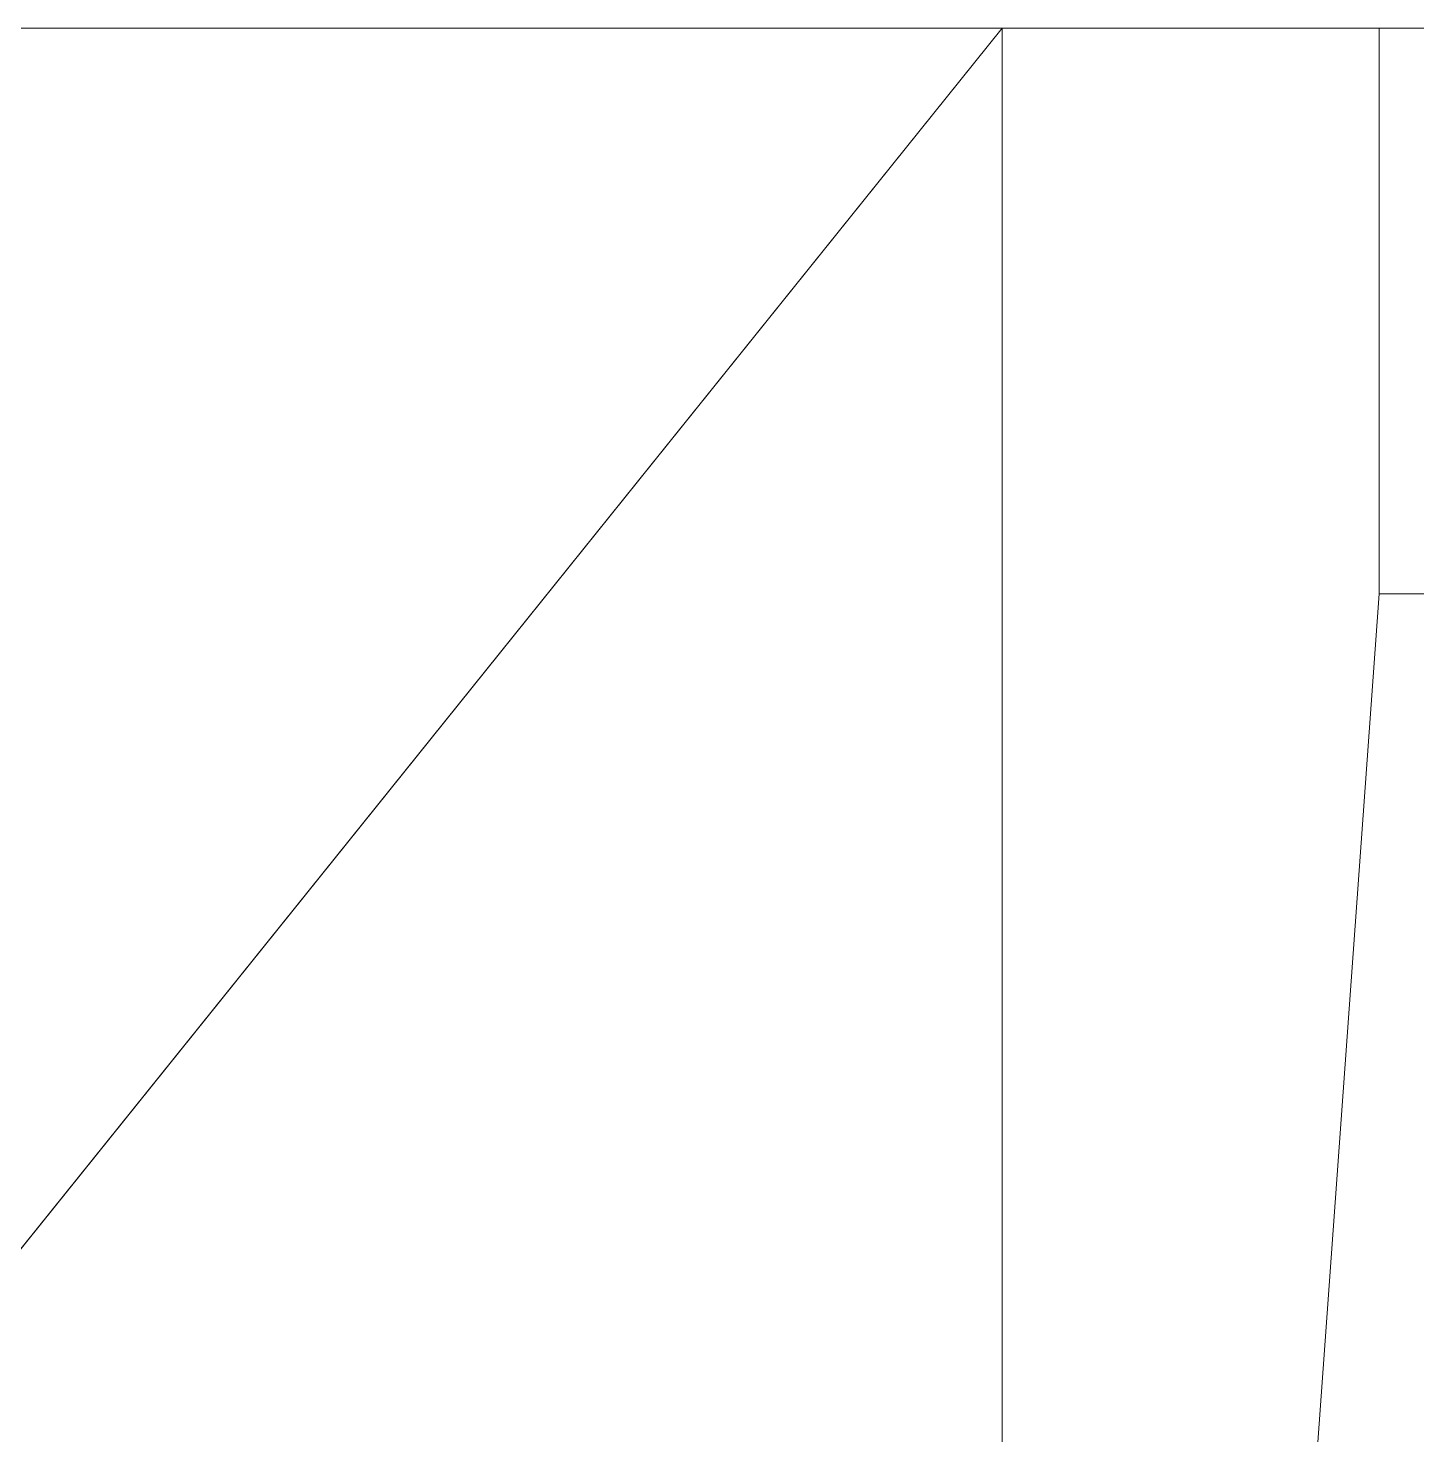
# Model space of a CAD drawing. Header units: millimetres. Extents: x 11098 to 33953, y -10594 to 3707.
# Drawn here: x 31990.5 to 32101, y -733.9 to -622 of the extents above; entities that cross this region are included whole.
import ezdxf

# ---------------------------------------------------------------- set-up
doc = ezdxf.new("R2010")
doc.units = ezdxf.units.MM
for name, color, linetype, lineweight in [('A-DOOR', 31, 'Continuous', 9), ('A-DOOR-FRAM', 31, 'Continuous', 9), ('A-WALL', 113, 'Continuous', 9)]:
    doc.layers.add(name, color=color, linetype=linetype, lineweight=lineweight)

# ---------------------------------------------------------------- blocks, each defined once
blk = doc.blocks.new('TU DF 1 - Rahmenstock flächenbündig - ML - 885 x 2135-2481295-_3D_')
at = {"layer": 'A-DOOR-FRAM'}
mesh = blk.add_polyface(dxfattribs=at)
corners = [(-412.5, 230), (-412.5, 185), (-397.5, 185), (-397.5, -230), (-442.5, -230), (-442.5, 230)]
mesh.append_faces([[corners[k] for k in face] for face in [(3, 4, 1, 2)]], dxfattribs={"vtx1": -1})
mesh.append_faces([[corners[k] for k in face] for face in [(5, 0, 1, 4)]], dxfattribs={"vtx2": -1})
mesh = blk.add_polyface(dxfattribs=at)
corners = [(-442.5, 230), (-442.5, -230), (-442.5, -230, 2135), (-442.5, 230, 2135)]
mesh.append_faces([[corners[k] for k in face] for face in [(0, 1, 2, 3)]])
mesh = blk.add_polyface(dxfattribs=at)
corners = [(-442.5, 230, 2135), (-412.5, 230, 2105), (-412.5, 230), (-442.5, 230)]
mesh.append_faces([[corners[k] for k in face] for face in [(1, 2, 3, 0)]])
mesh = blk.add_polyface(dxfattribs=at)
corners = [(-442.5, 230, 2135), (442.5, 230, 2135), (412.5, 230, 2105), (-412.5, 230, 2105)]
mesh.append_faces([[corners[k] for k in face] for face in [(2, 3, 0, 1)]])
mesh = blk.add_polyface(dxfattribs=at)
corners = [(-442.5, 230, 2135), (-442.5, -230, 2135), (442.5, -230, 2135), (442.5, 230, 2135)]
mesh.append_faces([[corners[k] for k in face] for face in [(0, 1, 2, 3)]])
mesh = blk.add_polyface(dxfattribs=at)
corners = [(-412.5, 185), (-412.5, 230), (-412.5, 230, 2105), (-412.5, 185, 2105)]
mesh.append_faces([[corners[k] for k in face] for face in [(0, 1, 2, 3)]])
mesh = blk.add_polyface(dxfattribs=at)
corners = [(-412.5, 185, 2105), (-412.5, 230, 2105), (412.5, 230, 2105), (412.5, 185, 2105)]
mesh.append_faces([[corners[k] for k in face] for face in [(3, 0, 1, 2)]])
mesh = blk.add_polyface(dxfattribs=at)
corners = [(-397.5, 185), (-412.5, 185), (-412.5, 185, 2105), (412.5, 185, 2105), (412.5, 185), (397.5, 185), (397.5, 185, 2090), (-397.5, 185, 2090)]
mesh.append_faces([[corners[k] for k in face] for face in [(6, 7, 2, 3)]], dxfattribs={"vtx1": -1, "vtx3": -1})
mesh.append_faces([[corners[k] for k in face] for face in [(4, 5, 6, 3)]], dxfattribs={"vtx2": -1})
mesh.append_faces([[corners[k] for k in face] for face in [(7, 0, 1, 2)]], dxfattribs={"vtx3": -1})

msp = doc.modelspace()

# ---------------------------------------------------------------- block references
at = {"layer": 'A-DOOR'}
msp.add_blockref('TU DF 1 - Rahmenstock flächenbündig - ML - 885 x 2135-2481295-_3D_', (32510.5, -852), dxfattribs=at)

# ---------------------------------------------------------------- meshes
at = {"layer": 'A-WALL'}
mesh = msp.add_polyface(dxfattribs=at)
corners = [(26883.75, -1082), (26885.67, -622), (32068, -622), (32068, -1082), (31698.2, -1082), (33493.1, -622), (33493.1, -1082), (32953, -1082), (32953, -622)]
mesh.append_faces([[corners[k] for k in face] for face in [(6, 7, 8, 5)]])
mesh.append_faces([[corners[k] for k in face] for face in [(4, 2, 3)]], dxfattribs={"vtx0": -1})
mesh.append_faces([[corners[k] for k in face] for face in [(1, 2, 4, 0)]], dxfattribs={"vtx1": -1})
mesh = msp.add_polyface(dxfattribs=at)
corners = [(26883.75, -1082, 4000), (31698.2, -1082, 4000), (32158.2, -1082, 4000), (33493.1, -1082, 4000), (33493.1, -622, 4000), (26885.67, -622, 4000)]
mesh.append_faces([[corners[k] for k in face] for face in [(1, 5, 0)]], dxfattribs={"vtx0": -1})
mesh.append_faces([[corners[k] for k in face] for face in [(4, 5, 1, 2)]], dxfattribs={"vtx1": -1, "vtx3": -1})
mesh.append_faces([[corners[k] for k in face] for face in [(2, 3, 4)]], dxfattribs={"vtx2": -1})
mesh = msp.add_polyface(dxfattribs=at)
corners = [(26885.67, -622, 4000), (33493.1, -622, 4000), (33493.1, -622), (32953, -622), (32953, -622, 2135), (32068, -622, 2135), (32068, -622), (26885.67, -622)]
mesh.append_faces([[corners[k] for k in face] for face in [(1, 4, 5, 0)]], dxfattribs={"vtx0": -1, "vtx2": -1})
mesh.append_faces([[corners[k] for k in face] for face in [(2, 3, 4, 1)]], dxfattribs={"vtx2": -1})
mesh.append_faces([[corners[k] for k in face] for face in [(5, 6, 7, 0)]], dxfattribs={"vtx3": -1})
mesh = msp.add_polyface(dxfattribs=at)
corners = [(32068, -622, 2135), (32068, -1082, 2135), (32068, -1082), (32068, -622)]
mesh.append_faces([[corners[k] for k in face] for face in [(2, 3, 0, 1)]])
mesh = msp.add_polyface(dxfattribs=at)
corners = [(32953, -622, 2135), (32953, -1082, 2135), (32068, -1082, 2135), (32068, -622, 2135)]
mesh.append_faces([[corners[k] for k in face] for face in [(2, 3, 0, 1)]])

doc.saveas('drawing.dxf')
